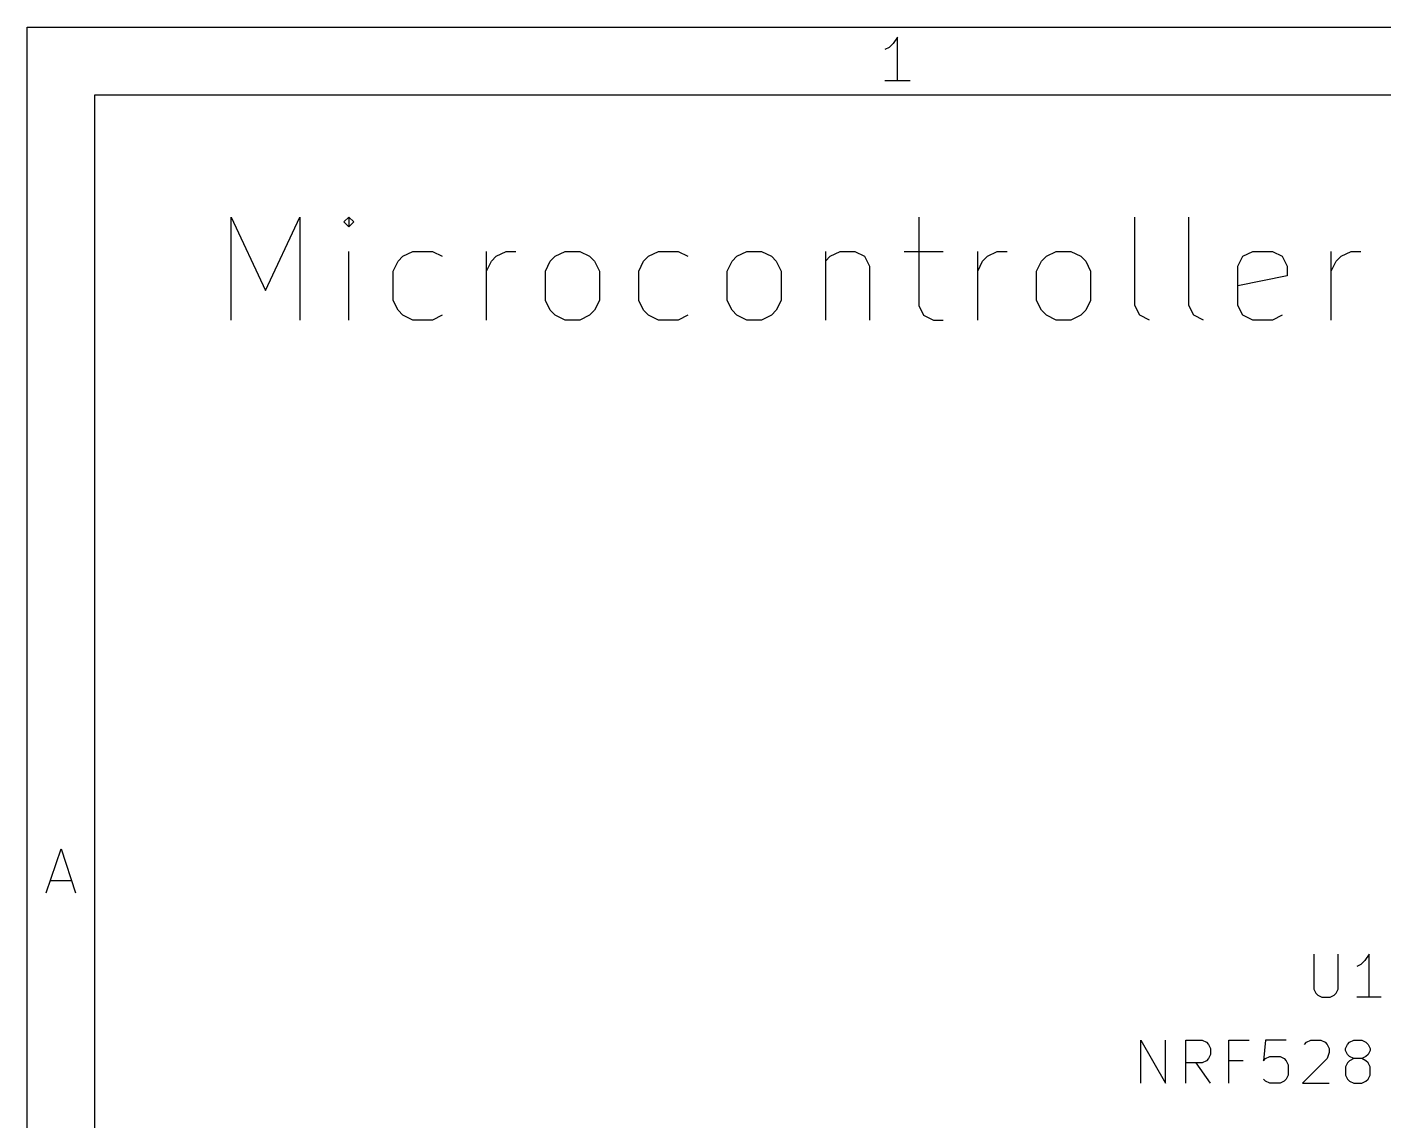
# Model space of a CAD drawing. Header units: inches. Extents: x 0.39 to 7.87, y -5.43 to -0.39.
# Drawn here: x 0.394 to 1.972, y -1.667 to -0.394 of the extents above; entities that cross this region are included whole.
import ezdxf

# ---------------------------------------------------------------- set-up
doc = ezdxf.new("R2010")
doc.units = ezdxf.units.IN
doc.header["$MEASUREMENT"] = 0
for name, color, linetype in [('GREENSIXTYFIVE', 129, 'CONTINUOUS'), ('LIGHTBLUE', 172, 'CONTINUOUS'), ('RED', 14, 'CONTINUOUS')]:
    doc.layers.add(name, color=color, linetype=linetype)

msp = doc.modelspace()

# ---------------------------------------------------------------- linework, layer by layer
at = {"layer": 'GREENSIXTYFIVE', "linetype": 'CONTINUOUS'}
for p, q in [((1.8905, -1.4728), (1.8905, -1.5133)), ((1.8905, -1.4728), (1.8905, -1.5133)), ((1.919, -1.5133), (1.919, -1.4728)), ((1.919, -1.5133), (1.919, -1.4728)), ((1.95, -1.4799), (1.9452, -1.4847)), ((1.95, -1.4799), (1.9452, -1.4847)), ((1.9548, -1.4728), (1.95, -1.4799)), ((1.9548, -1.4728), (1.95, -1.4799)), ((1.9548, -1.5228), (1.9548, -1.4728)), ((1.9548, -1.5228), (1.9548, -1.4728)), ((1.9452, -1.4847), (1.9405, -1.4871)), ((1.9452, -1.4847), (1.9405, -1.4871)), ((1.8905, -1.5133), (1.8929, -1.518)), ((1.8905, -1.5133), (1.8929, -1.518)), ((1.9167, -1.518), (1.919, -1.5133)), ((1.9167, -1.518), (1.919, -1.5133)), ((1.8929, -1.518), (1.8952, -1.5204)), ((1.8929, -1.518), (1.8952, -1.5204)), ((1.8952, -1.5204), (1.9, -1.5228)), ((1.8952, -1.5204), (1.9, -1.5228)), ((1.9, -1.5228), (1.9095, -1.5228)), ((1.9, -1.5228), (1.9095, -1.5228)), ((1.9095, -1.5228), (1.9143, -1.5204)), ((1.9095, -1.5228), (1.9143, -1.5204)), ((1.9143, -1.5204), (1.9167, -1.518)), ((1.9143, -1.5204), (1.9167, -1.518)), ((1.969, -1.5228), (1.9405, -1.5228)), ((1.969, -1.5228), (1.9405, -1.5228)), ((1.6893, -1.6228), (1.6893, -1.5728)), ((1.6893, -1.5728), (1.7179, -1.6228)), ((1.6893, -1.6228), (1.6893, -1.5728)), ((1.6893, -1.5728), (1.7179, -1.6228)), ((1.7179, -1.6228), (1.7179, -1.5728)), ((1.7179, -1.6228), (1.7179, -1.5728)), ((1.7417, -1.6228), (1.7417, -1.5728)), ((1.7417, -1.5728), (1.7607, -1.5728)), ((1.7417, -1.6228), (1.7417, -1.5728)), ((1.7417, -1.5728), (1.7607, -1.5728)), ((1.7607, -1.5728), (1.7655, -1.5752)), ((1.7607, -1.5728), (1.7655, -1.5752)), ((1.7655, -1.5752), (1.7679, -1.5776)), ((1.7655, -1.5752), (1.7679, -1.5776)), ((1.7679, -1.5776), (1.7702, -1.5823)), ((1.7679, -1.5776), (1.7702, -1.5823)), ((1.7917, -1.6228), (1.7917, -1.5728)), ((1.7917, -1.5728), (1.8155, -1.5728)), ((1.7917, -1.6228), (1.7917, -1.5728)), ((1.7917, -1.5728), (1.8155, -1.5728)), ((1.8345, -1.5728), (1.8321, -1.5966)), ((1.8345, -1.5728), (1.8321, -1.5966)), ((1.8583, -1.5728), (1.8345, -1.5728)), ((1.8583, -1.5728), (1.8345, -1.5728)), ((1.8798, -1.5776), (1.8821, -1.5752)), ((1.8798, -1.5776), (1.8821, -1.5752)), ((1.8821, -1.5752), (1.8869, -1.5728)), ((1.8821, -1.5752), (1.8869, -1.5728)), ((1.8869, -1.5728), (1.8988, -1.5728)), ((1.8869, -1.5728), (1.8988, -1.5728)), ((1.8988, -1.5728), (1.9036, -1.5752)), ((1.8988, -1.5728), (1.9036, -1.5752)), ((1.9036, -1.5752), (1.906, -1.5776)), ((1.9036, -1.5752), (1.906, -1.5776)), ((1.906, -1.5776), (1.9083, -1.5823)), ((1.906, -1.5776), (1.9083, -1.5823)), ((1.9274, -1.5823), (1.9298, -1.5776)), ((1.9274, -1.5823), (1.9298, -1.5776)), ((1.9298, -1.5776), (1.9321, -1.5752)), ((1.9298, -1.5776), (1.9321, -1.5752)), ((1.9321, -1.5752), (1.9369, -1.5728)), ((1.9321, -1.5752), (1.9369, -1.5728)), ((1.9369, -1.5728), (1.9464, -1.5728)), ((1.9369, -1.5728), (1.9464, -1.5728)), ((1.9464, -1.5728), (1.9512, -1.5752)), ((1.9464, -1.5728), (1.9512, -1.5752)), ((1.9512, -1.5752), (1.9536, -1.5776)), ((1.9512, -1.5752), (1.9536, -1.5776)), ((1.9536, -1.5776), (1.956, -1.5823)), ((1.9536, -1.5776), (1.956, -1.5823)), ((1.7702, -1.5895), (1.7679, -1.5942)), ((1.7702, -1.5895), (1.7679, -1.5942)), ((1.7702, -1.5823), (1.7702, -1.5895)), ((1.7702, -1.5823), (1.7702, -1.5895)), ((1.8345, -1.5942), (1.8393, -1.5919)), ((1.8345, -1.5942), (1.8393, -1.5919)), ((1.8393, -1.5919), (1.8512, -1.5919)), ((1.8393, -1.5919), (1.8512, -1.5919)), ((1.8512, -1.5919), (1.856, -1.5942)), ((1.8512, -1.5919), (1.856, -1.5942)), ((1.9083, -1.5871), (1.906, -1.5942)), ((1.9083, -1.5871), (1.906, -1.5942)), ((1.9083, -1.5823), (1.9083, -1.5871)), ((1.9083, -1.5823), (1.9083, -1.5871)), ((1.9274, -1.5847), (1.9274, -1.5823)), ((1.9274, -1.5847), (1.9274, -1.5823)), ((1.9298, -1.5895), (1.9274, -1.5847)), ((1.9298, -1.5895), (1.9274, -1.5847)), ((1.9321, -1.5919), (1.9298, -1.5895)), ((1.9321, -1.5919), (1.9298, -1.5895)), ((1.9369, -1.5942), (1.9321, -1.5919)), ((1.9369, -1.5942), (1.9321, -1.5919)), ((1.9512, -1.5919), (1.9464, -1.5942)), ((1.9512, -1.5919), (1.9464, -1.5942)), ((1.9536, -1.5895), (1.9512, -1.5919)), ((1.9536, -1.5895), (1.9512, -1.5919)), ((1.956, -1.5847), (1.9536, -1.5895)), ((1.956, -1.5847), (1.9536, -1.5895)), ((1.956, -1.5823), (1.956, -1.5847)), ((1.956, -1.5823), (1.956, -1.5847)), ((1.7607, -1.599), (1.7417, -1.599)), ((1.7607, -1.599), (1.7417, -1.599)), ((1.7702, -1.6228), (1.7536, -1.599)), ((1.7702, -1.6228), (1.7536, -1.599)), ((1.7655, -1.5966), (1.7607, -1.599)), ((1.7655, -1.5966), (1.7607, -1.599)), ((1.7679, -1.5942), (1.7655, -1.5966)), ((1.7679, -1.5942), (1.7655, -1.5966)), ((1.8083, -1.5966), (1.7917, -1.5966)), ((1.8083, -1.5966), (1.7917, -1.5966)), ((1.8321, -1.5966), (1.8345, -1.5942)), ((1.8321, -1.5966), (1.8345, -1.5942)), ((1.856, -1.5942), (1.8583, -1.5966)), ((1.856, -1.5942), (1.8583, -1.5966)), ((1.8583, -1.5966), (1.8607, -1.6014)), ((1.8583, -1.5966), (1.8607, -1.6014)), ((1.8607, -1.6014), (1.8607, -1.6133)), ((1.8607, -1.6014), (1.8607, -1.6133)), ((1.906, -1.5942), (1.8774, -1.6228)), ((1.906, -1.5942), (1.8774, -1.6228)), ((1.9298, -1.599), (1.9274, -1.6038)), ((1.9298, -1.599), (1.9274, -1.6038)), ((1.9274, -1.6038), (1.9274, -1.6133)), ((1.9274, -1.6038), (1.9274, -1.6133)), ((1.9321, -1.5966), (1.9298, -1.599)), ((1.9321, -1.5966), (1.9298, -1.599)), ((1.9369, -1.5942), (1.9321, -1.5966)), ((1.9369, -1.5942), (1.9321, -1.5966)), ((1.9464, -1.5942), (1.9369, -1.5942)), ((1.9464, -1.5942), (1.9369, -1.5942)), ((1.9512, -1.5966), (1.9464, -1.5942)), ((1.9512, -1.5966), (1.9464, -1.5942)), ((1.9536, -1.599), (1.9512, -1.5966)), ((1.9536, -1.599), (1.9512, -1.5966)), ((1.956, -1.6038), (1.9536, -1.599)), ((1.956, -1.6038), (1.9536, -1.599)), ((1.956, -1.6133), (1.956, -1.6038)), ((1.956, -1.6133), (1.956, -1.6038)), ((1.8345, -1.6204), (1.8321, -1.618)), ((1.8345, -1.6204), (1.8321, -1.618)), ((1.8393, -1.6228), (1.8345, -1.6204)), ((1.8393, -1.6228), (1.8345, -1.6204)), ((1.8512, -1.6228), (1.8393, -1.6228)), ((1.8512, -1.6228), (1.8393, -1.6228)), ((1.856, -1.6204), (1.8512, -1.6228)), ((1.856, -1.6204), (1.8512, -1.6228)), ((1.8583, -1.618), (1.856, -1.6204)), ((1.8583, -1.618), (1.856, -1.6204)), ((1.8607, -1.6133), (1.8583, -1.618)), ((1.8607, -1.6133), (1.8583, -1.618)), ((1.8774, -1.6228), (1.9083, -1.6228)), ((1.8774, -1.6228), (1.9083, -1.6228)), ((1.9274, -1.6133), (1.9298, -1.618)), ((1.9274, -1.6133), (1.9298, -1.618)), ((1.9298, -1.618), (1.9321, -1.6204)), ((1.9298, -1.618), (1.9321, -1.6204)), ((1.9321, -1.6204), (1.9369, -1.6228)), ((1.9321, -1.6204), (1.9369, -1.6228)), ((1.9369, -1.6228), (1.9464, -1.6228)), ((1.9369, -1.6228), (1.9464, -1.6228)), ((1.9464, -1.6228), (1.9512, -1.6204)), ((1.9464, -1.6228), (1.9512, -1.6204)), ((1.9512, -1.6204), (1.9536, -1.618)), ((1.9512, -1.6204), (1.9536, -1.618)), ((1.9536, -1.618), (1.956, -1.6133)), ((1.9536, -1.618), (1.956, -1.6133))]:
    msp.add_line(p, q, dxfattribs=at)
at = {"layer": 'LIGHTBLUE', "linetype": 'CONTINUOUS'}
for p, q in [((0.6309, -0.7347), (0.6309, -0.6147)), ((0.6309, -0.6147), (0.6709, -0.7004)), ((0.6709, -0.7004), (0.7109, -0.6147)), ((0.7109, -0.6147), (0.7109, -0.7347)), ((0.768, -0.6147), (0.7623, -0.6204)), ((0.7738, -0.6204), (0.768, -0.6147)), ((0.768, -0.6147), (0.768, -0.6261)), ((1.4309, -0.6147), (1.4309, -0.7176)), ((1.6823, -0.7176), (1.6823, -0.6147)), ((1.7452, -0.7176), (1.7452, -0.6147)), ((0.7623, -0.6204), (0.768, -0.6261)), ((0.768, -0.6261), (0.7738, -0.6204)), ((0.768, -0.7347), (0.768, -0.6547)), ((0.8252, -0.6661), (0.8309, -0.6604)), ((0.8309, -0.6604), (0.8423, -0.6547)), ((0.8423, -0.6547), (0.8652, -0.6547)), ((0.8652, -0.6547), (0.8766, -0.6604)), ((0.928, -0.7347), (0.928, -0.6547)), ((0.9338, -0.6661), (0.9395, -0.6604)), ((0.9395, -0.6604), (0.9509, -0.6547)), ((0.9509, -0.6547), (0.9623, -0.6547)), ((1.0023, -0.6661), (1.008, -0.6604)), ((1.008, -0.6604), (1.0195, -0.6547)), ((1.0195, -0.6547), (1.0366, -0.6547)), ((1.0366, -0.6547), (1.048, -0.6604)), ((1.048, -0.6604), (1.0538, -0.6661)), ((1.1109, -0.6661), (1.1166, -0.6604)), ((1.1166, -0.6604), (1.128, -0.6547)), ((1.128, -0.6547), (1.1509, -0.6547)), ((1.1509, -0.6547), (1.1623, -0.6604)), ((1.2138, -0.6661), (1.2195, -0.6604)), ((1.2195, -0.6604), (1.2309, -0.6547)), ((1.2309, -0.6547), (1.248, -0.6547)), ((1.248, -0.6547), (1.2595, -0.6604)), ((1.2595, -0.6604), (1.2652, -0.6661)), ((1.3223, -0.6547), (1.3223, -0.7347)), ((1.3223, -0.6661), (1.328, -0.6604)), ((1.328, -0.6604), (1.3395, -0.6547)), ((1.3395, -0.6547), (1.3566, -0.6547)), ((1.3566, -0.6547), (1.368, -0.6604)), ((1.368, -0.6604), (1.3738, -0.6718)), ((1.4138, -0.6547), (1.4595, -0.6547)), ((1.4995, -0.7347), (1.4995, -0.6547)), ((1.5052, -0.6661), (1.5109, -0.6604)), ((1.5109, -0.6604), (1.5223, -0.6547)), ((1.5223, -0.6547), (1.5338, -0.6547)), ((1.5738, -0.6661), (1.5795, -0.6604)), ((1.5795, -0.6604), (1.5909, -0.6547)), ((1.5909, -0.6547), (1.608, -0.6547)), ((1.608, -0.6547), (1.6195, -0.6604)), ((1.6195, -0.6604), (1.6252, -0.6661)), ((1.8023, -0.6718), (1.8081, -0.6604)), ((1.8081, -0.6604), (1.8195, -0.6547)), ((1.8195, -0.6547), (1.8423, -0.6547)), ((1.8423, -0.6547), (1.8538, -0.6604)), ((1.8538, -0.6604), (1.8595, -0.6718)), ((1.9109, -0.7347), (1.9109, -0.6547)), ((1.9166, -0.6661), (1.9223, -0.6604)), ((1.9223, -0.6604), (1.9338, -0.6547)), ((1.9338, -0.6547), (1.9452, -0.6547)), ((0.8195, -0.6776), (0.8252, -0.6661)), ((0.8195, -0.7118), (0.8195, -0.6776)), ((0.928, -0.6776), (0.9338, -0.6661)), ((0.9966, -0.6776), (1.0023, -0.6661)), ((0.9966, -0.7118), (0.9966, -0.6776)), ((1.0538, -0.6661), (1.0595, -0.6776)), ((1.0595, -0.6776), (1.0595, -0.7118)), ((1.1052, -0.6776), (1.1109, -0.6661)), ((1.1052, -0.7118), (1.1052, -0.6776)), ((1.208, -0.6776), (1.2138, -0.6661)), ((1.208, -0.7118), (1.208, -0.6776)), ((1.2652, -0.6661), (1.2709, -0.6776)), ((1.2709, -0.6776), (1.2709, -0.7118)), ((1.3738, -0.6718), (1.3738, -0.7347)), ((1.4995, -0.6776), (1.5052, -0.6661)), ((1.568, -0.6776), (1.5738, -0.6661)), ((1.568, -0.7118), (1.568, -0.6776)), ((1.6252, -0.6661), (1.6309, -0.6776)), ((1.6309, -0.6776), (1.6309, -0.7118)), ((1.8023, -0.7176), (1.8023, -0.6718)), ((1.8595, -0.6718), (1.8595, -0.6833)), ((1.9109, -0.6776), (1.9166, -0.6661)), ((1.8595, -0.6833), (1.8023, -0.6947)), ((0.8252, -0.7233), (0.8195, -0.7118)), ((0.8309, -0.729), (0.8252, -0.7233)), ((1.0023, -0.7233), (0.9966, -0.7118)), ((1.008, -0.729), (1.0023, -0.7233)), ((1.0538, -0.7233), (1.048, -0.729)), ((1.0595, -0.7118), (1.0538, -0.7233)), ((1.1109, -0.7233), (1.1052, -0.7118)), ((1.1166, -0.729), (1.1109, -0.7233)), ((1.2138, -0.7233), (1.208, -0.7118)), ((1.2195, -0.729), (1.2138, -0.7233)), ((1.2652, -0.7233), (1.2595, -0.729)), ((1.2709, -0.7118), (1.2652, -0.7233)), ((1.4309, -0.7176), (1.4366, -0.729)), ((1.5738, -0.7233), (1.568, -0.7118)), ((1.5795, -0.729), (1.5738, -0.7233)), ((1.6252, -0.7233), (1.6195, -0.729)), ((1.6309, -0.7118), (1.6252, -0.7233)), ((1.688, -0.729), (1.6823, -0.7176)), ((1.7509, -0.729), (1.7452, -0.7176)), ((1.8081, -0.729), (1.8023, -0.7176)), ((0.8423, -0.7347), (0.8309, -0.729)), ((0.8652, -0.7347), (0.8423, -0.7347)), ((0.8766, -0.729), (0.8652, -0.7347)), ((1.0195, -0.7347), (1.008, -0.729)), ((1.0366, -0.7347), (1.0195, -0.7347)), ((1.048, -0.729), (1.0366, -0.7347)), ((1.128, -0.7347), (1.1166, -0.729)), ((1.1509, -0.7347), (1.128, -0.7347)), ((1.1623, -0.729), (1.1509, -0.7347)), ((1.2309, -0.7347), (1.2195, -0.729)), ((1.248, -0.7347), (1.2309, -0.7347)), ((1.2595, -0.729), (1.248, -0.7347)), ((1.4366, -0.729), (1.448, -0.7347)), ((1.448, -0.7347), (1.4595, -0.7347)), ((1.5909, -0.7347), (1.5795, -0.729)), ((1.608, -0.7347), (1.5909, -0.7347)), ((1.6195, -0.729), (1.608, -0.7347)), ((1.6995, -0.7347), (1.688, -0.729)), ((1.7623, -0.7347), (1.7509, -0.729)), ((1.8195, -0.7347), (1.8081, -0.729)), ((1.8423, -0.7347), (1.8195, -0.7347)), ((1.8538, -0.729), (1.8423, -0.7347))]:
    msp.add_line(p, q, dxfattribs=at)
at = {"layer": 'RED', "linetype": 'CONTINUOUS'}
for p, q in [((0.3937, -0.3937), (7.8743, -0.3937)), ((0.3937, -5.4333), (0.3937, -0.3937)), ((1.4062, -0.4053), (1.4013, -0.4126)), ((1.4062, -0.4564), (1.4062, -0.4053)), ((1.3965, -0.4174), (1.3916, -0.4199)), ((1.4013, -0.4126), (1.3965, -0.4174)), ((1.4208, -0.4564), (1.3916, -0.4564)), ((0.4724, -0.4724), (7.7956, -0.4724)), ((0.4724, -5.3546), (0.4724, -0.4724)), ((0.416, -1.4013), (0.4331, -1.3501)), ((0.4331, -1.3501), (0.4501, -1.4013)), ((0.4209, -1.3867), (0.4453, -1.3867))]:
    msp.add_line(p, q, dxfattribs=at)

doc.saveas('drawing.dxf')
